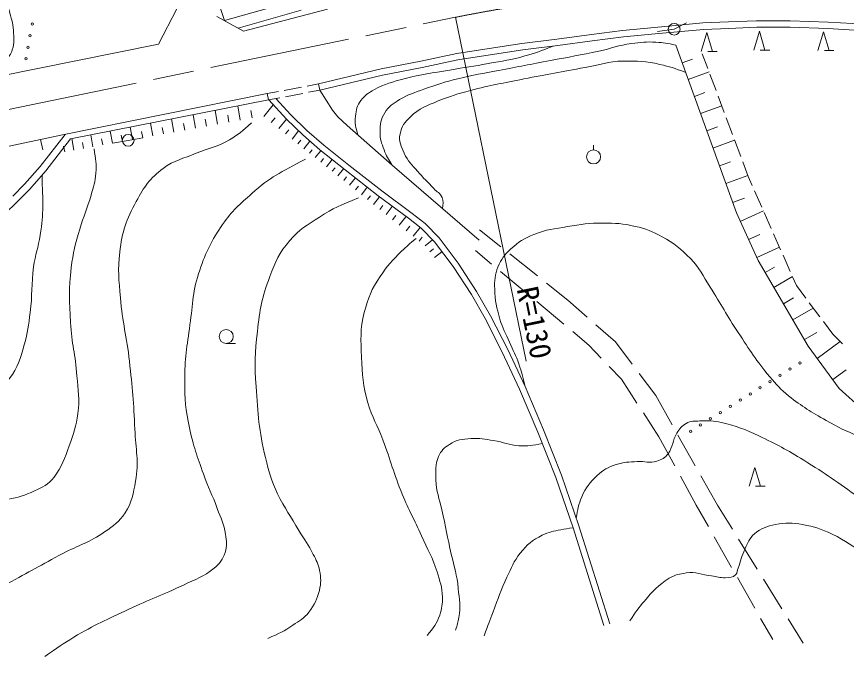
# Model space of a CAD drawing. Units: millimetres, scale not verified. Extents: x 40000 to 680000, y 20000 to 380000.
# Drawn here: x 420665 to 491442, y 237380 to 291975 of the extents above; entities that cross this region are included whole.
import ezdxf
from ezdxf.enums import TextEntityAlignment as Align

# ---------------------------------------------------------------- set-up
doc = ezdxf.new("R2010")
doc.units = ezdxf.units.MM
doc.header["$LTSCALE"] = 1000
doc.linetypes.add('CHAIN', pattern=[18.5, 12, -1.5, 3.5, -1.5])
for name, color, linetype, lineweight in [('M-BMK', 2, 'CHAIN', 13), ('M-STR-HTXT', 7, 'Continuous', 13), ('M-WORK', 1, 'Continuous', 13)]:
    doc.layers.add(name, color=color, linetype=linetype, lineweight=lineweight)
doc.styles.add('ＭＳ ゴシック', font='')
doc.styles.get('ＭＳ ゴシック').set_extended_font_data('MS Gothic')

msp = doc.modelspace()

# ---------------------------------------------------------------- linework, layer by layer
at = {"layer": 'M-BMK'}
msp.add_line((419113, 283885), (458095, 291915), dxfattribs=at)
msp.add_arc((487389, 144803), 150000, 76.99849, 101.26215, dxfattribs=at)
at = {"layer": 'M-STR-HTXT'}
msp.add_line((458095, 291915), (464139, 262568), dxfattribs=at)
at = {"layer": 'M-WORK'}
for p, q in [((436917, 296089), (438403, 291632)), ((438403, 291632), (443784, 293138)), ((434346, 292632), (432775, 289630)), ((444933, 292528), (439563, 290990)), ((440013, 290741), (447185, 292622)), ((437756, 291990), (440013, 290741)), ((481395, 291521), (483782, 291610)), ((483782, 291610), (486655, 291610)), ((486655, 291610), (489897, 291508)), ((472356, 290780), (475088, 291048)), ((475088, 291048), (479211, 291431)), ((476750, 290897), (475338, 290705)), ((476750, 290897), (477792, 291449)), ((479211, 291431), (481395, 291521)), ((479248, 290882), (481416, 290971)), ((481416, 290971), (483792, 291060)), ((483792, 291060), (486646, 291060)), ((486646, 291060), (489872, 290959)), ((489872, 290959), (494007, 290704)), ((489897, 291508), (494047, 291253)), ((466751, 290053), (469700, 290448)), ((469700, 290448), (472356, 290780)), ((469771, 289903), (472417, 290234)), ((472417, 290234), (475140, 290501)), ((475140, 290501), (479248, 290882)), ((479059, 289007), (479539, 290607)), ((479539, 290607), (480019, 289007)), ((483539, 289124), (484019, 290724)), ((484019, 290724), (484499, 289124)), ((489005, 289077), (489485, 290677)), ((489485, 290677), (489965, 289077)), ((432775, 289630), (407925, 284593)), ((461344, 289312), (463757, 289676)), ((463757, 289676), (466751, 290053)), ((463832, 289131), (466822, 289507)), ((466822, 289507), (469771, 289903)), ((476895, 289539), (482055, 275231)), ((455139, 288182), (458203, 288814)), ((458203, 288814), (461344, 289312)), ((461428, 288769), (463832, 289131)), ((479619, 287537), (479146, 288800)), ((480419, 289007), (479619, 289007)), ((484899, 289124), (484099, 289124)), ((490365, 289077), (489565, 289077)), ((451769, 287512), (455139, 288182)), ((455249, 287643), (458302, 288273)), ((458302, 288273), (461428, 288769)), ((477438, 288032), (478326, 288353)), ((446415, 286234), (451769, 287512)), ((451886, 286975), (455249, 287643)), ((446543, 285699), (451886, 286975)), ((477950, 286612), (479726, 287252)), ((480321, 285665), (479795, 287069)), ((443492, 285678), (444965, 285958)), ((445456, 286051), (446415, 286234)), ((446415, 286234), (446522, 285699)), ((424583, 281893), (442042, 285402)), ((442042, 285402), (443001, 285584)), ((442148, 284866), (442042, 285402)), ((443598, 285142), (445072, 285423)), ((445563, 285516), (446522, 285699)), ((446522, 285699), (447605, 283994)), ((478473, 285162), (479379, 285489)), ((425273, 281544), (442148, 284866)), ((442148, 284866), (443107, 285049)), ((442178, 284872), (443694, 283217)), ((442779, 284987), (444068, 283579)), ((481023, 283792), (480497, 285196)), ((437812, 282792), (437599, 283971)), ((439747, 283142), (439529, 284351)), ((440752, 283323), (440638, 283951)), ((441743, 283452), (442541, 284448)), ((447605, 283994), (448064, 283420)), ((478996, 283713), (480808, 284366)), ((434086, 282119), (433884, 283240)), ((435926, 282451), (435718, 283601)), ((436869, 282621), (436763, 283211)), ((438780, 282967), (438671, 283571)), ((442391, 282933), (442715, 283338)), ((443039, 282413), (443688, 283223)), ((443694, 283217), (445068, 281878)), ((444068, 283579), (445421, 282260)), ((448064, 283420), (448869, 282679)), ((481725, 281919), (481198, 283324)), ((430545, 281479), (430352, 282544)), ((432293, 281795), (432096, 282888)), ((433190, 281957), (433089, 282517)), ((435006, 282285), (434902, 282860)), ((448869, 282679), (452699, 279296)), ((479529, 282234), (480453, 282567)), ((404600, 277671), (424583, 281893)), ((422682, 279185), (424799, 281912)), ((427177, 280870), (426994, 281883)), ((428840, 281171), (428652, 282210)), ((429692, 281325), (429596, 281857)), ((431419, 281637), (431320, 282183)), ((443599, 281964), (443880, 282314)), ((444160, 281515), (444722, 282215)), ((445068, 281878), (446527, 280592)), ((445421, 282260), (446860, 280992)), ((422716, 281498), (422903, 280617)), ((423145, 278804), (425273, 281544)), ((425557, 280578), (425378, 281565)), ((426367, 280724), (426276, 281230)), ((428009, 281021), (427915, 281540)), ((430181, 281413), (428840, 281171)), ((430181, 281413), (431419, 281637)), ((444667, 281108), (444922, 281425)), ((445175, 280701), (445683, 281336)), ((446860, 280992), (449004, 279306)), ((469877, 280601), (469877, 281001)), ((480062, 280755), (481911, 281422)), ((482426, 280046), (481900, 281451)), ((424767, 280435), (424678, 280929)), ((445650, 280321), (445888, 280617)), ((446125, 279940), (446601, 280534)), ((446527, 280592), (448683, 278898)), ((446607, 279553), (446849, 279855)), ((447090, 279166), (447573, 279769)), ((480607, 279246), (481550, 279586)), ((483075, 278316), (482602, 279578)), ((421351, 277662), (422682, 279185)), ((447580, 278773), (447826, 279080)), ((448070, 278380), (448561, 278993)), ((448683, 278898), (451498, 276680)), ((449004, 279306), (451813, 277093)), ((452699, 279296), (460123, 272906)), ((421792, 277255), (423145, 278804)), ((448567, 277982), (448816, 278293)), ((449064, 277584), (449562, 278205)), ((481151, 277738), (483037, 278418)), ((483411, 277554), (483075, 278316)), ((420357, 276643), (421351, 277662)), ((449568, 277180), (449820, 277495)), ((420779, 276216), (421792, 277255)), ((450072, 276776), (450576, 277406)), ((451813, 277093), (454401, 275178)), ((484219, 275724), (483613, 277097)), ((419605, 275093), (420779, 276216)), ((450584, 276365), (450841, 276686)), ((451097, 275954), (451610, 276595)), ((451498, 276680), (454085, 274765)), ((481739, 276106), (482759, 276474)), ((451635, 275523), (451905, 275859)), ((452174, 275091), (452713, 275764)), ((482389, 274499), (484362, 275400)), ((452740, 274638), (453023, 274991)), ((453305, 274184), (453872, 274891)), ((454085, 274765), (455159, 273922)), ((454401, 275178), (455507, 274310)), ((482055, 275231), (483919, 271150)), ((485026, 273895), (484421, 275267)), ((453900, 273707), (454198, 274079)), ((454495, 273231), (455090, 273974)), ((455159, 273922), (456305, 272752)), ((455507, 274310), (456699, 273093)), ((460148, 273781), (461959, 272340)), ((483096, 272953), (484062, 273394)), ((485834, 272065), (485228, 273437)), ((455003, 272824), (455257, 273141)), ((455505, 272410), (456138, 272922)), ((456305, 272752), (457907, 270649)), ((456699, 273093), (458333, 270948)), ((455911, 271909), (456224, 272163)), ((456316, 271408), (456942, 271915)), ((459796, 272017), (461185, 270858)), ((483802, 271407), (485734, 272290)), ((462742, 271718), (465090, 269850)), ((483919, 271150), (488188, 263856)), ((486641, 270235), (486036, 271607)), ((457907, 270649), (459458, 268248)), ((458333, 270948), (459903, 268518)), ((484517, 270129), (485307, 270592)), ((461953, 270218), (464257, 268296)), ((485257, 268864), (486838, 269789)), ((487179, 269016), (486843, 269778)), ((465872, 269228), (467684, 267787)), ((487977, 267952), (487179, 269016)), ((459458, 268248), (460620, 266202)), ((459903, 268518), (461078, 266450)), ((465025, 267656), (467329, 265734)), ((467684, 267787), (469333, 266336)), ((486068, 267478), (486934, 267985)), ((489177, 266352), (488277, 267552)), ((486879, 266092), (488612, 267106)), ((460620, 266202), (462092, 263348)), ((461078, 266450), (462559, 263577)), ((470084, 265676), (471734, 264225)), ((490275, 264888), (489477, 265952)), ((468097, 265094), (469486, 263935)), ((487860, 264416), (488908, 265029)), ((491116, 264044), (490275, 264888)), ((438547, 264079), (439347, 264079)), ((471734, 264225), (473158, 262327)), ((488953, 262813), (490911, 264249)), ((462092, 263348), (463565, 260186)), ((462559, 263577), (464040, 260398)), ((469486, 263935), (470530, 262842)), ((488188, 263856), (490838, 260244)), ((471220, 262118), (472263, 261025)), ((473758, 261527), (475181, 259629)), ((490284, 261000), (491417, 261831)), ((472263, 261025), (473580, 258993)), ((463565, 260186), (465129, 256523)), ((464040, 260398), (465610, 256722)), ((490838, 260244), (492785, 258485)), ((475181, 259629), (476583, 257139)), ((474125, 258154), (475442, 256122)), ((465129, 256523), (466667, 252660)), ((465610, 256722), (467155, 252840)), ((477074, 256268), (478545, 253654)), ((475442, 256122), (476801, 253636)), ((483142, 251908), (483622, 253508)), ((483622, 253508), (484102, 251908)), ((467155, 252840), (468629, 248512)), ((477281, 252758), (478640, 250272)), ((479036, 252783), (480438, 250293)), ((466667, 252660), (468135, 248351)), ((484502, 251908), (483702, 251908)), ((478640, 250272), (479675, 248452)), ((480438, 250293), (481724, 248226)), ((468629, 248512), (471253, 240163)), ((468135, 248351), (470757, 240007)), ((480170, 247583), (481653, 244975)), ((482252, 247376), (483836, 244829)), ((482148, 244106), (483631, 241499)), ((484364, 243980), (485949, 241432)), ((484126, 240629), (485161, 238810)), ((486477, 240583), (487763, 238516))]:
    msp.add_line(p, q, dxfattribs=at)
for centre, radius in [((421994, 291330), 100), ((476750, 290897), 500), ((421815, 290346), 100), ((421636, 289362), 100), ((421458, 288378), 100), ((430181, 281413), 500), ((469877, 280001), 600), ((438547, 264679), 600), ((486629, 261897), 100), ((487478, 262427), 100), ((485781, 261367), 100), ((484933, 260837), 100), ((483237, 259778), 100), ((484085, 260308), 100), ((482389, 259248), 100), ((481541, 258718), 100), ((479844, 257659), 100), ((480693, 258189), 100), ((478996, 257129), 100), ((478148, 256599), 100)]:
    msp.add_circle(centre, radius, dxfattribs=at)
for points, knots in [([(418525, 286741), (418592, 286994), (418642, 287093), (418754, 287302), (419005, 287771), (419417, 287820), (419737, 288246), (419984, 288576), (420178, 288746), (420299, 289140), (420488, 289756), (420436, 290143), (420401, 290787), (420363, 291475), (420196, 291844), (420018, 292510), (419812, 293277), (419618, 293683), (419418, 294451), (419266, 295031), (419151, 295359), (419124, 295957), (419082, 296888), (419185, 297412), (419328, 298332), (419576, 299924), (419915, 300778), (420184, 302366), (420442, 303896), (420618, 304752), (420745, 306299), (420916, 308365), (420955, 309531), (420918, 311603), (420889, 313215), (420819, 314118), (420650, 315721), (420508, 317061), (420272, 317791), (420113, 319129), (419971, 320330), (419757, 321007), (419845, 322213), (419922, 323253), (419920, 323883), (420343, 324836), (420607, 325430), (420758, 325802), (421243, 326234), (421524, 326484), (421663, 326587), (422033, 326781)], [0, 0, 0, 0, 1, 1, 1, 2, 2, 2, 3, 3, 3, 4, 4, 4, 5, 5, 5, 6, 6, 6, 7, 7, 7, 8, 8, 8, 9, 9, 9, 10, 10, 10, 11, 11, 11, 12, 12, 12, 13, 13, 13, 14, 14, 14, 15, 15, 15, 16, 16, 16, 17, 17, 17, 17]), ([(448594, 295042), (448311, 295515), (448198, 295714), (448078, 296191), (447950, 296698), (447886, 297019), (448008, 297528), (448182, 298257), (448475, 298602), (448829, 299264), (449420, 300368), (449823, 300945), (450447, 302031), (451134, 303226), (451344, 304010), (452183, 305104), (452715, 305798), (453109, 306117), (453801, 306652), (454519, 307207), (455014, 307383), (455794, 307848), (456782, 308437), (457328, 308781), (458328, 309349), (459372, 309942), (459932, 310328), (461025, 310827), (462140, 311335), (462803, 311539), (463980, 311882), (464863, 312139), (465358, 312390), (466279, 312398), (467254, 312407), (467811, 312179), (468694, 311765), (469514, 311380), (469851, 310941), (470500, 310311), (471466, 309373), (471930, 308767), (472729, 307684), (473537, 306588), (473846, 305873), (474652, 304775), (475528, 303582), (475914, 302806), (476997, 301797), (477492, 301335), (477792, 301076), (478404, 300788), (479145, 300440), (479616, 300366), (480422, 300225), (481796, 299985), (482593, 300078), (483987, 300014), (485415, 299949), (486221, 300036), (487646, 299920), (489331, 299784), (490258, 299550), (491938, 299357), (493868, 299136), (494944, 298903), (496887, 298865), (498362, 298836), (499188, 298940), (500663, 298982), (503649, 299067), (505322, 299124), (508309, 299170), (510370, 299201), (511530, 299044), (513586, 299193), (515037, 299298), (515838, 299492), (517268, 299756), (518832, 300045), (519684, 300333), (521256, 300577), (522374, 300751), (523009, 300887), (524140, 300858), (525436, 300826), (526146, 300573), (527401, 300249), (528540, 299954), (529164, 299719), (530239, 299240), (531662, 298606), (532375, 298080), (533733, 297317), (535079, 296561), (535861, 296184), (537158, 295347), (538378, 294558), (538982, 294001), (540136, 293118), (542144, 291582), (542770, 291045), (545179, 289061)], [0, 0, 0, 0, 1, 1, 1, 2, 2, 2, 3, 3, 3, 4, 4, 4, 5, 5, 5, 6, 6, 6, 7, 7, 7, 8, 8, 8, 9, 9, 9, 10, 10, 10, 11, 11, 11, 12, 12, 12, 13, 13, 13, 14, 14, 14, 15, 15, 15, 16, 16, 16, 17, 17, 17, 18, 18, 18, 19, 19, 19, 20, 20, 20, 21, 21, 21, 22, 22, 22, 23, 23, 23, 24, 24, 24, 25, 25, 25, 26, 26, 26, 27, 27, 27, 28, 28, 28, 29, 29, 29, 30, 30, 30, 31, 31, 31, 32, 32, 32, 33, 33, 33, 34, 34, 34, 34]), ([(452699, 279296), (452340, 279855), (452213, 280061), (452009, 280600), (451793, 281174), (451655, 281519), (451665, 282132), (451675, 282787), (451711, 283210), (452067, 283760), (452426, 284316), (452766, 284543), (453331, 284890), (454079, 285349), (454572, 285474), (455399, 285770), (456519, 286172), (457155, 286385), (458310, 286671), (459651, 287002), (460420, 287112), (461776, 287379), (463502, 287719), (464472, 287889), (466200, 288222), (467816, 288533), (468726, 288685), (470336, 289026), (471426, 289257), (472008, 289536), (473113, 289677), (473923, 289781), (474386, 289844), (475200, 289792), (475868, 289750), (476127, 289705), (476895, 289539)], [0, 0, 0, 0, 1, 1, 1, 2, 2, 2, 3, 3, 3, 4, 4, 4, 5, 5, 5, 6, 6, 6, 7, 7, 7, 8, 8, 8, 9, 9, 9, 10, 10, 10, 11, 11, 11, 12, 12, 12, 12]), ([(449767, 281886), (449582, 282542), (449481, 282852), (449561, 283471), (449632, 284021), (449699, 284368), (450034, 284811), (450382, 285272), (450674, 285469), (451183, 285743), (452117, 286248), (452710, 286401), (453736, 286675), (455227, 287073), (456098, 287142), (457617, 287416), (458896, 287646), (459621, 287728), (460898, 287965), (462125, 288192), (462828, 288267), (464026, 288616), (464980, 288894), (465321, 289016), (466426, 289457)], [0, 0, 0, 0, 1, 1, 1, 2, 2, 2, 3, 3, 3, 4, 4, 4, 5, 5, 5, 6, 6, 6, 7, 7, 7, 8, 8, 8, 8]), ([(477738, 287200), (476751, 287586), (476409, 287695), (475526, 287896), (474332, 288167), (473629, 288195), (472405, 288183), (471115, 288171), (470419, 287855), (469149, 287628), (467104, 287262), (465957, 287062), (463921, 286651), (462142, 286293), (461134, 286137), (459381, 285670), (458287, 285379), (457672, 285205), (456625, 284775), (455636, 284368), (455019, 284157), (454250, 283415), (453772, 282954), (453500, 282611), (453369, 281960), (453239, 281314), (453463, 280913), (453733, 280313), (454038, 279635), (454383, 279349), (454863, 278781), (455371, 278178), (455705, 277883), (456242, 277306), (456519, 277007), (456808, 276922), (456950, 276540), (457077, 276199), (457049, 275977), (456983, 275608)], [0, 0, 0, 0, 1, 1, 1, 2, 2, 2, 3, 3, 3, 4, 4, 4, 5, 5, 5, 6, 6, 6, 7, 7, 7, 8, 8, 8, 9, 9, 9, 10, 10, 10, 11, 11, 11, 12, 12, 12, 13, 13, 13, 13]), ([(415887, 241520), (417835, 242518), (418335, 242777), (419894, 243603), (421744, 244582), (422753, 245181), (424605, 246159), (425989, 246890), (426883, 247101), (428167, 247998), (428935, 248534), (429417, 248844), (429919, 249635), (430514, 250573), (430615, 251242), (430809, 252335), (431112, 254037), (430826, 255032), (430752, 256759), (430655, 259030), (430542, 260302), (430292, 262561), (430057, 264691), (429689, 265855), (429517, 267991), (429395, 269501), (429277, 270365), (429459, 271869), (429674, 273637), (430014, 274642), (430867, 276206), (431546, 277452), (432028, 278172), (433165, 279021), (434135, 279745), (434868, 279838), (435980, 280314), (437082, 280785), (437801, 280839), (438824, 281463), (439609, 281942), (439910, 282184), (440691, 282899)], [0, 0, 0, 0, 1, 1, 1, 2, 2, 2, 3, 3, 3, 4, 4, 4, 5, 5, 5, 6, 6, 6, 7, 7, 7, 8, 8, 8, 9, 9, 9, 10, 10, 10, 11, 11, 11, 12, 12, 12, 13, 13, 13, 14, 14, 14, 14]), ([(394586, 241969), (397792, 243427), (398607, 243797), (401193, 244949), (403947, 246175), (405431, 247009), (408260, 248051), (409826, 248629), (410750, 248816), (412368, 249229), (414444, 249760), (415651, 249868), (417739, 250349), (419490, 250752), (420569, 250728), (422192, 251498), (422912, 251840), (423375, 252042), (423858, 252676), (424560, 253599), (424760, 254256), (425151, 255348), (425527, 256398), (425750, 256999), (425897, 258105), (426063, 259352), (425900, 260069), (425811, 261323), (425685, 263104), (425361, 264078), (425265, 265861), (425168, 267688), (425110, 268727), (425323, 270544), (425476, 271850), (425679, 272569), (426046, 273833), (426380, 274984), (426705, 275587), (427022, 276743), (427221, 277466), (427366, 277873), (427425, 278620), (427488, 279428), (427423, 279772), (427271, 280688)], [0, 0, 0, 0, 1, 1, 1, 2, 2, 2, 3, 3, 3, 4, 4, 4, 5, 5, 5, 6, 6, 6, 7, 7, 7, 8, 8, 8, 9, 9, 9, 10, 10, 10, 11, 11, 11, 12, 12, 12, 13, 13, 13, 14, 14, 14, 15, 15, 15, 15]), ([(423082, 237380), (424216, 238192), (424566, 238412), (425553, 239017), (427302, 240091), (428382, 240518), (430235, 241401), (432031, 242257), (433100, 242599), (434889, 243470), (435936, 243980), (436605, 244163), (437503, 244906), (437996, 245315), (438241, 245640), (438450, 246246), (438648, 246819), (438568, 247197), (438489, 247798), (438371, 248694), (438082, 249148), (437780, 250000), (437366, 251171), (437000, 251776), (436593, 252949), (436066, 254470), (435741, 255320), (435406, 256894), (435080, 258424), (435012, 259314), (435003, 260877), (434993, 262763), (435202, 263815), (435453, 265684), (435700, 267514), (435688, 268591), (436286, 270338), (436839, 271952), (437280, 272834), (438240, 274244), (439039, 275419), (439678, 275942), (440739, 276887), (442321, 278297), (443140, 278652), (445306, 279817)], [0, 0, 0, 0, 1, 1, 1, 2, 2, 2, 3, 3, 3, 4, 4, 4, 5, 5, 5, 6, 6, 6, 7, 7, 7, 8, 8, 8, 9, 9, 9, 10, 10, 10, 11, 11, 11, 12, 12, 12, 13, 13, 13, 14, 14, 14, 15, 15, 15, 15]), ([(416799, 258572), (417463, 258981), (417654, 259111), (418177, 259491), (418950, 260053), (419461, 260314), (420045, 261071), (420799, 262050), (420969, 262784), (421308, 263973), (421609, 265026), (421692, 265642), (421826, 266730), (422010, 268238), (421926, 269101), (422113, 270608), (422247, 271689), (422520, 272261), (422687, 273337), (422995, 275309), (422900, 276087), (422832, 278445)], [0, 0, 0, 0, 1, 1, 1, 2, 2, 2, 3, 3, 3, 4, 4, 4, 5, 5, 5, 6, 6, 6, 7, 7, 7, 7]), ([(442096, 238908), (443108, 239370), (443458, 239505), (444232, 240048), (444793, 240441), (445185, 240606), (445591, 241158), (446069, 241808), (446308, 242231), (446491, 243016), (446641, 243657), (446636, 244055), (446510, 244701), (446400, 245268), (446226, 245560), (445974, 246080), (445571, 246914), (445219, 247312), (444749, 248110), (444028, 249331), (443549, 249976), (442929, 251251), (442371, 252400), (442197, 253112), (441895, 254353), (441331, 256678), (441247, 258037), (441086, 260424), (440963, 262249), (441007, 263287), (441201, 265106), (441400, 266971), (441593, 268037), (442264, 269788), (442754, 271068), (443060, 271826), (443959, 272862), (444791, 273821), (445449, 274183), (446515, 274873), (447724, 275655), (448260, 275861), (449819, 276510)], [0, 0, 0, 0, 1, 1, 1, 2, 2, 2, 3, 3, 3, 4, 4, 4, 5, 5, 5, 6, 6, 6, 7, 7, 7, 8, 8, 8, 9, 9, 9, 10, 10, 10, 11, 11, 11, 12, 12, 12, 13, 13, 13, 14, 14, 14, 14]), ([(464040, 260398), (463835, 261311), (463771, 261593), (463511, 262332), (463250, 263075), (463014, 263457), (462707, 264183), (462381, 264953), (462129, 265360), (461890, 266162), (461599, 267137), (461465, 267711), (461443, 268728), (461427, 269469), (461442, 269919), (461724, 270605), (462006, 271289), (462277, 271648), (462822, 272149), (463490, 272764), (463946, 273049), (464788, 273388), (465852, 273816), (466516, 273867), (467648, 274052), (468820, 274243), (469486, 274362), (470673, 274358), (471756, 274355), (472377, 274323), (473431, 274077), (474363, 273859), (474879, 273658), (475716, 273196), (476763, 272619), (477294, 272174), (478142, 271332), (478961, 270518), (479184, 269861), (479815, 268894), (480788, 267401), (481224, 266495), (482215, 265013), (483220, 263509), (483729, 262617), (484909, 261246), (485493, 260567), (485810, 260162), (486517, 259612), (487699, 258692), (488416, 258240), (489722, 257506), (490777, 256912), (491397, 256628), (492505, 256140), (493481, 255709), (494035, 255471), (495058, 255169), (495923, 254914), (496435, 254860), (497333, 254780), (497794, 254739), (497958, 254724), (498516, 254712)], [0, 0, 0, 0, 1, 1, 1, 2, 2, 2, 3, 3, 3, 4, 4, 4, 5, 5, 5, 6, 6, 6, 7, 7, 7, 8, 8, 8, 9, 9, 9, 10, 10, 10, 11, 11, 11, 12, 12, 12, 13, 13, 13, 14, 14, 14, 15, 15, 15, 16, 16, 16, 17, 17, 17, 18, 18, 18, 19, 19, 19, 20, 20, 20, 21, 21, 21, 21]), ([(455680, 239167), (456237, 239859), (456512, 240148), (456753, 240910), (456935, 241487), (456997, 241837), (456983, 242442), (456962, 243306), (456772, 243779), (456523, 244606), (456146, 245857), (455731, 246485), (455202, 247680), (454585, 249070), (454145, 249807), (453564, 251213), (452828, 252998), (452586, 254063), (451898, 255867), (451425, 257109), (450995, 257747), (450634, 259026), (450217, 260509), (450150, 261394), (450089, 262933), (450029, 264416), (449952, 265287), (450318, 266725), (450642, 267996), (450941, 268707), (451668, 269798), (452282, 270719), (452710, 271185), (453507, 271953), (453968, 272397), (454140, 272558), (454736, 273037)], [0, 0, 0, 0, 1, 1, 1, 2, 2, 2, 3, 3, 3, 4, 4, 4, 5, 5, 5, 6, 6, 6, 7, 7, 7, 8, 8, 8, 9, 9, 9, 10, 10, 10, 11, 11, 11, 12, 12, 12, 12]), ([(468406, 249169), (468516, 249981), (468581, 250311), (468872, 250983), (469222, 251790), (469539, 252215), (470185, 252812), (470722, 253308), (471110, 253521), (471804, 253750), (472472, 253971), (472884, 253958), (473586, 254008), (474244, 254055), (474651, 253816), (475275, 254032), (475701, 254179), (475975, 254302), (476236, 254669), (476670, 255277), (476592, 255793), (476982, 256430), (477215, 256811), (477373, 257051), (477765, 257264), (478178, 257490), (478483, 257454), (478953, 257468), (479675, 257489), (480096, 257510), (480798, 257343), (482080, 257037), (482780, 256762), (483972, 256201), (485513, 255477), (486350, 255009), (487803, 254122), (489692, 252969), (490693, 252232), (492494, 250947), (494103, 249800), (494959, 249095), (496544, 247914), (497672, 247074), (498292, 246588), (499437, 245772), (500627, 244923), (501241, 244359), (502517, 243645), (503925, 242857), (504813, 242612), (506301, 241988), (507802, 241359), (508633, 240979), (510163, 240424), (510957, 240136), (511396, 239933), (512227, 239783), (512764, 239686), (512971, 239659), (513613, 239623)], [0, 0, 0, 0, 1, 1, 1, 2, 2, 2, 3, 3, 3, 4, 4, 4, 5, 5, 5, 6, 6, 6, 7, 7, 7, 8, 8, 8, 9, 9, 9, 10, 10, 10, 11, 11, 11, 12, 12, 12, 13, 13, 13, 14, 14, 14, 15, 15, 15, 16, 16, 16, 17, 17, 17, 18, 18, 18, 19, 19, 19, 20, 20, 20, 20]), ([(458106, 239615), (458278, 240091), (458312, 240273), (458393, 240707), (458571, 241655), (458420, 242216), (458336, 243177), (458234, 244337), (457979, 244958), (457742, 246097), (457434, 247580), (457242, 248406), (456938, 249889), (456733, 250887), (456436, 251428), (456430, 252446), (456426, 253229), (456344, 253721), (456660, 254437), (456879, 254932), (457128, 255174), (457579, 255472), (458200, 255882), (458675, 255922), (459418, 255969), (460175, 256018), (460601, 255906), (461352, 255797), (462206, 255674), (462654, 255395), (463516, 255357), (464302, 255322), (464636, 255374), (465522, 255536)], [0, 0, 0, 0, 1, 1, 1, 2, 2, 2, 3, 3, 3, 4, 4, 4, 5, 5, 5, 6, 6, 6, 7, 7, 7, 8, 8, 8, 9, 9, 9, 10, 10, 10, 11, 11, 11, 11]), ([(472980, 240418), (473498, 241228), (473685, 241485), (474215, 242107), (474942, 242959), (475382, 243445), (476326, 244046), (476828, 244365), (477193, 244404), (477781, 244499), (478618, 244635), (479096, 244354), (479938, 244249), (480397, 244192), (480649, 244084), (481111, 244093), (481474, 244100), (481754, 244098), (482001, 244364), (482154, 244530), (482129, 244693), (482206, 244906), (482435, 245539), (482504, 245917), (482776, 246533), (483018, 247082), (483142, 247440), (483597, 247830), (484181, 248330), (484640, 248487), (485395, 248627), (486284, 248792), (486820, 248785), (487710, 248627), (488727, 248447), (489299, 248268), (490227, 247814), (491400, 247241), (491976, 246771), (493073, 246063), (494933, 244862), (495905, 244083), (497779, 242905), (499848, 241603), (500574, 241209), (503189, 239762)], [0, 0, 0, 0, 1, 1, 1, 2, 2, 2, 3, 3, 3, 4, 4, 4, 5, 5, 5, 6, 6, 6, 7, 7, 7, 8, 8, 8, 9, 9, 9, 10, 10, 10, 11, 11, 11, 12, 12, 12, 13, 13, 13, 14, 14, 14, 15, 15, 15, 15]), ([(460536, 239141), (460901, 240127), (460997, 240380), (461302, 241171), (461751, 242336), (461963, 243007), (462489, 244139), (462874, 244968), (463061, 245464), (463619, 246188), (464196, 246938), (464649, 247298), (465496, 247720), (466076, 248010), (466452, 248061), (467087, 248189), (467493, 248270), (467642, 248296), (468135, 248351)], [0, 0, 0, 0, 1, 1, 1, 2, 2, 2, 3, 3, 3, 4, 4, 4, 5, 5, 5, 6, 6, 6, 6])]:
    msp.add_open_spline(points, degree=3, knots=knots, dxfattribs=at)

# ---------------------------------------------------------------- texts
at = {"layer": 'M-STR-HTXT', "style": 'ＭＳ ゴシック'}
msp.add_text('R=130', height=1833, rotation=281.639, dxfattribs=at).set_placement((464837, 265865), align=Align.MIDDLE_CENTER)

doc.saveas('drawing.dxf')
